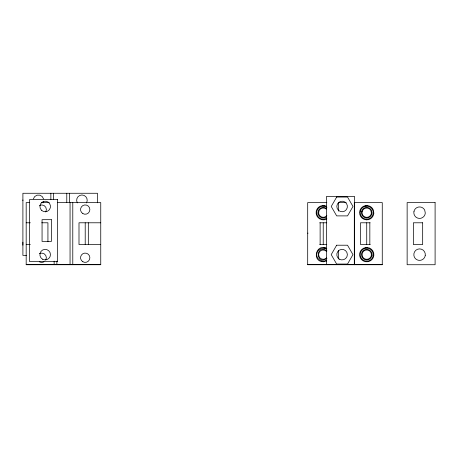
<?xml version="1.0" encoding="UTF-8"?>
<svg xmlns="http://www.w3.org/2000/svg" width="458" height="458" viewBox="0 0 458 458"><rect width="100%" height="100%" fill="white"/><g stroke="black" fill="none" stroke-linecap="round" stroke-linejoin="round"><path stroke-width="0.69" d="M22.9 245.185L22.9 242.173M22.9 200.581L22.9 199.94M318.631 213.142L319.031 210.76A4.643 4.643 0 0 1 322.804 208.064L324.012 208.104A4.643 4.643 0 0 1 326.205 209.1M322.089 219.743L322.1 219.434L323.961 219.496L323.955 219.806L322.089 219.743A7.151 7.151 0 0 1 316.203 211.51L316.741 209.735A7.151 7.151 0 0 1 322.558 205.573L324.424 205.631A7.151 7.151 0 0 1 326.21 206.174M322.558 205.573L322.546 205.882L324.413 205.945L324.424 205.631M321.373 261.541L321.413 261.232L323.268 261.478L323.222 261.781C311.291 261.409 316.301 242.78 326.812 248.442M323.239 247.48L323.199 247.789L325.048 248.036L325.088 247.726M326.955 258.364C315.51 266.167 315.539 243.084 326.96 250.91M326.8 260.831L323.222 261.781M365.352 205.671L367.219 205.556A7.151 7.151 0 0 1 373.155 209.546L373.865 213.176A7.151 7.151 0 0 1 368.106 219.708L366.24 219.823A7.151 7.151 0 0 1 359.593 212.203L359.965 210.371A7.151 7.151 0 0 1 365.352 205.671L365.375 205.98L367.236 205.865L367.219 205.556M365.627 247.566L367.493 247.52A7.151 7.151 0 0 1 373.837 255.398L373.396 257.213A7.151 7.151 0 0 1 367.831 261.701L365.965 261.741A7.151 7.151 0 0 1 360.188 257.522L359.662 255.741A7.151 7.151 0 0 1 365.627 247.566L365.633 247.875L367.499 247.835L367.493 247.52M307.696 233.156L308.068 233.145M29.73 202.591L26.18 202.591L26.18 264.73L100.749 264.73L100.749 202.591L57.427 202.591M41.558 202.591L49.252 202.591M326.869 202.591L307.696 202.591L307.696 264.73L382.264 264.73L382.264 202.591L354.303 202.591L354.303 264.73M346.185 202.591L338.388 202.591L338.388 211.161M26.18 222.788L30.325 222.788M41.712 222.788L47.93 222.788L47.93 241.727M100.749 222.788L78.999 222.788L78.999 244.538L100.749 244.538M319.701 222.788L326.783 222.788M370.179 222.788L360.515 222.788L360.515 244.538L370.259 244.538M26.18 244.538L30.325 244.538M319.701 244.538L326.783 244.538M26.398 255.409L22.9 255.409L22.9 193.27L97.468 193.27L97.468 202.814M26.18 264.655L100.749 264.655M307.696 264.655L382.264 264.655M362.484 256.514L362.112 254.138A4.649 4.649 0 0 1 367.224 250.011A4.649 4.649 0 0 1 371.346 255.135L371.06 256.303A4.649 4.649 0 0 1 367.442 259.222L366.234 259.251A4.649 4.649 0 0 1 362.478 256.514M368.106 219.708L368.083 219.393L366.223 219.514L366.24 219.823M367.831 261.701L367.826 261.386L365.959 261.432L365.965 261.741M369.835 222.788L369.835 244.538M366.726 222.788L366.726 244.538M354.509 264.73L354.509 196.379L326.548 196.379L326.548 264.73M338.388 250.446L338.388 259.016M323.233 222.788L323.233 244.538M320.125 222.788L320.125 244.538M88.32 222.788L88.32 244.538M85.211 222.788L85.211 244.538M72.782 202.591L72.782 264.73M70.057 202.591L70.057 264.73M69.507 193.27L69.507 202.556M66.776 193.27L66.776 202.556M56.872 261.157L56.872 264.73M54.141 261.157L54.141 264.73M53.592 193.27L53.592 199.699M50.861 193.27L50.861 199.699M43.567 201.629A5.29 5.29 0 0 1 43.041 202.905M33.354 198.892A5.29 5.29 0 0 1 43.567 198.892M77.356 202.905A5.29 5.29 0 0 1 81.93 194.971A5.29 5.29 0 0 1 86.51 202.905M39.382 253.703A4.66 4.66 0 0 1 45.748 260.07M44.042 261.776A4.66 4.66 0 0 1 39.382 261.776M39.411 205.545A4.66 4.66 0 0 1 45.777 211.911M326.491 260.287A6.527 6.527 0 0 1 316.925 256.314L316.707 254.625A6.527 6.527 0 0 1 326.497 248.986M326.846 215.638A4.643 4.643 0 0 1 318.631 213.142M326.577 218.306A6.527 6.527 0 0 1 316.816 211.625L317.314 209.993A6.527 6.527 0 0 1 322.621 206.197L324.321 206.249A6.527 6.527 0 0 1 326.943 207.308M326.325 216.977A5.273 5.273 0 0 1 318.007 213.205L318.459 210.508A5.273 5.273 0 0 1 322.741 207.44L324.115 207.485A5.273 5.273 0 0 1 326.6 208.613M326.897 218.844A7.151 7.151 0 0 1 323.955 219.806M326.514 257.917A4.643 4.643 0 0 1 319.209 256.949L318.585 254.631A4.643 4.643 0 0 1 326.52 251.35M360.412 211.275L360.217 212.243A6.527 6.527 0 0 0 367.139 219.199A6.527 6.527 0 0 0 373.133 211.436L372.589 209.821A6.527 6.527 0 0 0 367.173 206.18L365.473 206.283A6.527 6.527 0 0 0 360.555 210.571L360.412 211.275M361.631 211.522L361.471 212.329A5.273 5.273 0 0 0 366.366 217.945A5.273 5.273 0 0 0 371.988 213.05L371.455 210.359A5.267 5.267 0 0 0 367.087 207.428L365.713 207.514A5.273 5.273 0 0 0 361.74 210.983L361.631 211.522M362.238 211.642L362.095 212.369A4.643 4.643 0 0 0 366.411 217.321A4.643 4.643 0 0 0 371.364 213.004L370.888 210.628L370.23 209.638A4.643 4.643 0 0 0 367.047 208.052L365.833 208.132A4.643 4.643 0 0 0 362.335 211.184L362.238 211.642M414.009 211.43L413.837 212.294A5.742 5.742 0 0 0 419.173 218.414A5.742 5.742 0 0 0 425.293 213.079L424.715 210.159A5.742 5.742 0 0 0 419.952 206.959L418.463 207.056A5.742 5.742 0 0 0 414.135 210.829L414.009 211.43M371.97 255.198L371.644 256.532A5.273 5.273 0 0 1 367.539 259.841L366.165 259.875A5.273 5.273 0 0 1 361.906 256.766L361.522 255.432A5.273 5.273 0 0 1 366.612 249.358A5.273 5.273 0 0 1 371.97 255.198M373.218 255.329L372.812 256.984A6.527 6.527 0 0 1 367.734 261.077L366.034 261.117A6.527 6.527 0 0 1 360.761 257.27L360.28 255.638A6.527 6.527 0 0 1 366.572 248.11A6.527 6.527 0 0 1 373.218 255.329M425.276 255.249L424.921 256.703A5.742 5.742 0 0 1 420.45 260.304L418.95 260.339A5.742 5.742 0 0 1 414.313 256.955L413.895 255.507A5.742 5.742 0 0 1 419.431 248.889A5.742 5.742 0 0 1 425.276 255.249M336.67 197.054L331.231 206.472L336.67 215.89L347.542 215.89L352.981 206.472L347.542 197.054L336.67 197.054M336.647 245.213L331.208 254.631L336.647 264.048L347.519 264.048L352.958 254.631L347.519 245.213L336.647 245.213M57.599 199.482L29.638 199.482L29.638 261.621L57.599 261.621L57.599 199.482M435.1 202.591L407.139 202.591L407.139 264.73L435.1 264.73L435.1 202.591M51.388 219.68L42.062 219.68L42.062 241.429L51.388 241.429L51.388 219.68M422.671 222.788L413.351 222.788L413.351 244.538L422.671 244.538L422.671 222.788M338.37 210.211A5.29 5.29 0 0 0 347.216 207.84A5.29 5.29 0 0 0 340.741 201.365A5.29 5.29 0 0 0 338.37 210.211M339.441 259.211A5.29 5.29 0 0 0 347.37 254.631A5.29 5.29 0 0 0 339.441 250.057A5.29 5.29 0 0 0 339.441 259.211M41.455 210.211A5.29 5.29 0 0 0 50.3 207.84A5.29 5.29 0 0 0 43.825 201.365A5.29 5.29 0 0 0 41.455 210.211M42.525 259.211A5.29 5.29 0 0 0 50.46 254.631A5.29 5.29 0 0 0 42.525 250.057A5.29 5.29 0 0 0 42.525 259.211M82.881 213.617A4.66 4.66 0 0 0 89.871 209.581A4.66 4.66 0 0 0 82.881 205.545A4.66 4.66 0 0 0 82.881 213.617M82.881 261.776A4.66 4.66 0 0 0 89.871 257.74A4.66 4.66 0 0 0 82.881 253.703A4.66 4.66 0 0 0 82.881 261.776"/></g></svg>
